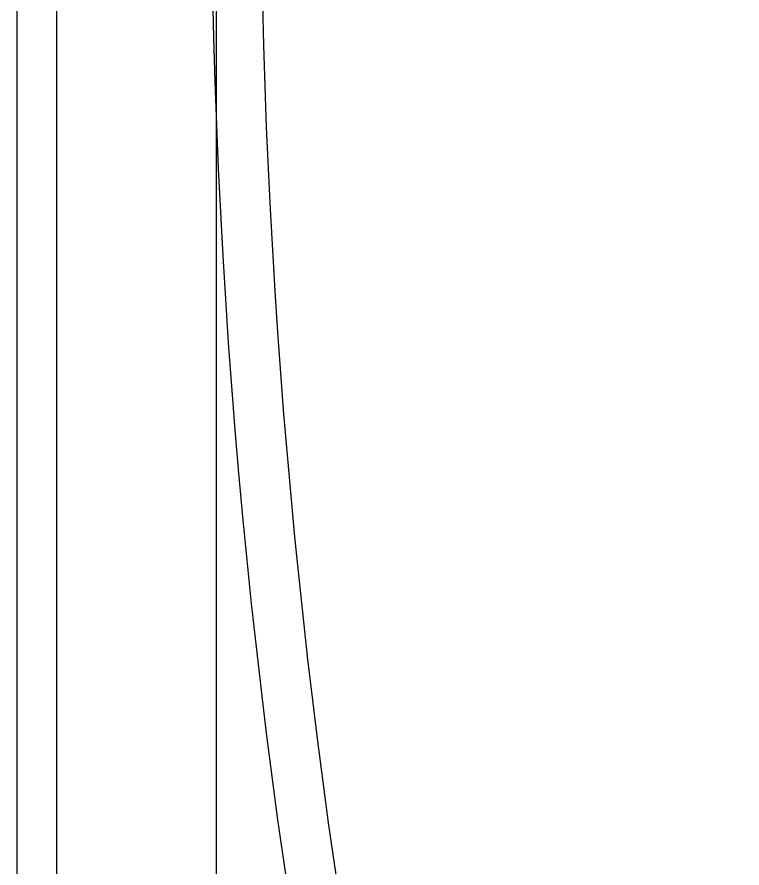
# Model space of a CAD drawing. Extents: x 324 to 2190, y 315 to 1855.
# Drawn here: x 431.8 to 504.6, y 1236.6 to 1322.1 of the extents above; entities that cross this region are included whole.
import ezdxf

# ---------------------------------------------------------------- set-up
doc = ezdxf.new("R2010")
doc.units = 0
doc.header["$LTSCALE"] = 48
doc.header["$MEASUREMENT"] = 0
doc.layers.add('first flr', color=8, linetype='CONTINUOUS')

msp = doc.modelspace()

# ---------------------------------------------------------------- linework, layer by layer
at = {"layer": 'first flr'}
for p, q in [((431.8, 1018.875), (431.8, 1642.875)), ((435.8, 990.875), (435.8, 1638.875)), ((451.794, 1416.375), (451.794, 1135.375))]:
    msp.add_line(p, q, dxfattribs=at)
for radius, start, end in [(720.909, 158.920396, 201.096328), (725.91, 173.959518, 196.112427)]:
    msp.add_arc((1177.146, 1339.987), radius, start, end, dxfattribs=at)

doc.saveas('drawing.dxf')
